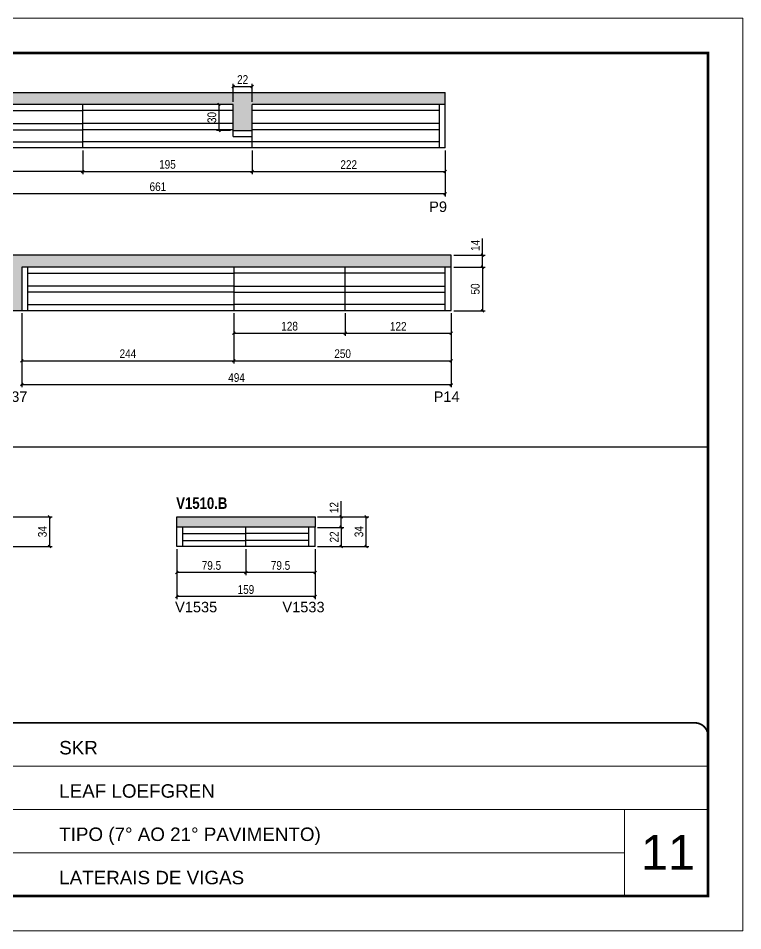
# Model space of a CAD drawing. Extents: x 3309 to 9563, y -2522 to 14608.
# Drawn here: x 7144 to 7978, y 11261 to 12311 of the extents above; entities that cross this region are included whole.
import ezdxf

# ---------------------------------------------------------------- set-up
doc = ezdxf.new("R2010")
doc.units = 0
doc.linetypes.add('CONTINUO', pattern=[0])
doc.linetypes.add('DASHED', pattern=[0.75, 0.5, -0.25])
for name, color, linetype in [('5', 5, 'Continuous'), ('COTA', 241, 'Continuous'), ('NOMENCLATURA', 7, 'Continuous'), ('Painéis', 200, 'Continuous'), ('SARR_2.2x7', 40, 'Continuous')]:
    doc.layers.add(name, color=color, linetype=linetype)
for name, color, linetype, lineweight in [('CARIMBO', 255, 'Continuous', 9), ('Folhas', 255, 'Continuous', 9), ('SARRAFO DE PRESSAO', 251, 'DASHED', 9)]:
    doc.layers.add(name, color=color, linetype=linetype, lineweight=lineweight)
doc.styles.add('ARIAL', font='arial.ttf')
doc.styles.add('COTA TECNICA', font='techl___.ttf', dxfattribs={"height": 10})
doc.styles.get("Standard").update_dxf_attribs({"font": 'arial.ttf'})
doc.styles.add('TECNICA', font='techb___.ttf', dxfattribs={"height": 10})
doc.dimstyles.new('PAINEL', dxfattribs={"dimtxt": 10, "dimasz": 3, "dimexe": 3, "dimexo": 3, "dimgap": 3, "dimtad": 1, "dimdec": 1, "dimzin": 12, "dimdsep": 46, "dimtxsty": 'COTA TECNICA', "dimblk1": 'OBLIQUE', "dimblk2": 'OBLIQUE', "dimsah": 1, "dimcen": 0.9, "dimclrd": 4, "dimclre": 4, "dimclrt": 240, "dimadec": 1, "dimazin": 3, "dimtfac": 1, "dimtdec": 1, "dimtmove": 0, "dimatfit": 3, "dimfxl": 1, "dimtolj": 1, "dimtzin": 12, "dimarcsym": 0})

# ---------------------------------------------------------------- blocks, each defined once
blk = doc.blocks.new('9999999999')
at = {"color": 30, "linetype": 'CONTINUO'}
for p, q in [((98564.6, 34379.6), (99584, 34379.6)), ((98564.6, 34329.8), (99488, 34329.8)), ((99584, 34329.8), (99488, 34329.8)), ((99488, 34329.8), (99488, 34230.2)), ((98564.6, 34280), (99488, 34280))]:
    blk.add_line(p, q, dxfattribs=at)
at = {"color": 30, "linetype": 'CONTINUO', "const_width": 2}
blk.add_lwpolyline([(99584, 34230.2), (99584, 34414.4, 0.414214), (99569, 34429.4), (98229, 34429.4, 0.414214), (98214, 34414.4), (98214, 34245.2, 0.414214), (98229, 34230.2), (99584, 34230.2)], format="xyb", dxfattribs=at)
at = {"layer": 'Folhas'}
blk.add_lwpolyline([(98139, 34190.2), (99624, 34190.2), (99624, 35240.2), (98139, 35240.2)], close=True, dxfattribs=at)
at = {"layer": 'Folhas', "color": 30, "const_width": 3}
blk.add_lwpolyline([(98214, 34230.2), (99584, 34230.2), (99584, 35200.2), (98214, 35200.2)], close=True, dxfattribs=at)
at = {"color": 7, "linetype": 'Continuous', "ltscale": 5, "style": 'ARIAL'}
for s, height, p in [('SKR', 15.48, (98837.7, 34393.1)), ('LEAF LOEFGREN', 15.483, (98837.7, 34343.3)), ('TIPO (7° AO 21° PAVIMENTO)', 15.483, (98837.7, 34293.5)), ('LATERAIS DE VIGAS', 15.483, (98837.7, 34243.7))]:
    blk.add_text(s, height=height, dxfattribs=at).set_placement(p)
blk = doc.blocks.new('_Oblique')
at = {"color": 0, "linetype": 'ByBlock', "lineweight": -2}
blk.add_line((-0.5, -0.5), (0.5, 0.5), dxfattribs=at)
blk = doc.blocks.new('*D1683')
at = {"layer": 'COTA', "color": 4, "linetype": 'ByBlock', "lineweight": -2, "transparency": 16777216}
for p, q in [((6974.6, 12158.5), (6974.6, 12131.3)), ((7218.6, 12158.5), (7218.6, 12131.3)), ((7218.6, 12134.3), (6974.6, 12134.3))]:
    blk.add_line(p, q, dxfattribs=at)
at = {"layer": 'Defpoints', "color": 0, "linetype": 'ByBlock', "transparency": 16777216}
for p in [(6974.6, 12161.5), (7218.6, 12161.5), (6974.6, 12134.3)]:
    blk.add_point(p, dxfattribs=at)
at = {"layer": 'COTA', "color": 4, "linetype": 'ByBlock', "lineweight": -2, "transparency": 16777216, "xscale": 3, "yscale": 3, "zscale": 3, "rotation": 180}
blk.add_blockref('_Oblique', (6974.6, 12134.3), dxfattribs=at)
at = {"layer": 'COTA', "color": 4, "linetype": 'ByBlock', "lineweight": -2, "transparency": 16777216, "xscale": 3, "yscale": 3, "zscale": 3}
blk.add_blockref('_Oblique', (7218.6, 12134.3), dxfattribs=at)
at = {"layer": 'COTA', "color": 240, "linetype": 'ByBlock', "transparency": 16777216, "insert": (7096.6, 12142.4), "char_height": 10, "attachment_point": 5, "style": 'COTA TECNICA'}
blk.add_mtext('\\A1;244', dxfattribs=at)
blk = doc.blocks.new('*D1684')
at = {"layer": 'COTA', "color": 4, "lineweight": -2, "transparency": 16777216}
for p, q in [((7218.6, 12158.5), (7218.6, 12131.3)), ((7413.6, 12158.5), (7413.6, 12131.3)), ((7218.6, 12134.3), (7413.6, 12134.3))]:
    blk.add_line(p, q, dxfattribs=at)
at = {"layer": 'Defpoints', "color": 0, "transparency": 16777216}
for p in [(7218.6, 12161.5, 0), (7413.6, 12161.5, 0), (7413.6, 12134.3)]:
    blk.add_point(p, dxfattribs=at)
at = {"layer": 'COTA', "color": 4, "lineweight": -2, "transparency": 16777216, "xscale": 3, "yscale": 3, "zscale": 3, "rotation": 180}
blk.add_blockref('_Oblique', (7218.6, 12134.3), dxfattribs=at)
at = {"layer": 'COTA', "color": 4, "lineweight": -2, "transparency": 16777216, "xscale": 3, "yscale": 3, "zscale": 3}
blk.add_blockref('_Oblique', (7413.6, 12134.3), dxfattribs=at)
at = {"layer": 'COTA', "color": 240, "transparency": 16777216, "insert": (7316.1, 12142.5), "char_height": 10, "attachment_point": 5, "style": 'COTA TECNICA'}
blk.add_mtext('\\A1;195', dxfattribs=at)
blk = doc.blocks.new('*D1685')
at = {"layer": 'COTA', "color": 4, "lineweight": -2, "transparency": 16777216}
for p, q in [((7413.6, 12158.5), (7413.6, 12131.3)), ((7635.6, 12158.5), (7635.6, 12131.3)), ((7413.6, 12134.3), (7635.6, 12134.3))]:
    blk.add_line(p, q, dxfattribs=at)
at = {"layer": 'Defpoints', "color": 0, "transparency": 16777216}
for p in [(7413.6, 12161.5, 0), (7635.6, 12161.5, 0), (7635.6, 12134.3)]:
    blk.add_point(p, dxfattribs=at)
at = {"layer": 'COTA', "color": 4, "lineweight": -2, "transparency": 16777216, "xscale": 3, "yscale": 3, "zscale": 3, "rotation": 180}
blk.add_blockref('_Oblique', (7413.6, 12134.3), dxfattribs=at)
at = {"layer": 'COTA', "color": 4, "lineweight": -2, "transparency": 16777216, "xscale": 3, "yscale": 3, "zscale": 3}
blk.add_blockref('_Oblique', (7635.6, 12134.3), dxfattribs=at)
at = {"layer": 'COTA', "color": 240, "transparency": 16777216, "insert": (7524.6, 12142.3), "char_height": 10, "attachment_point": 5, "style": 'COTA TECNICA'}
blk.add_mtext('\\A1;222', dxfattribs=at)
blk = doc.blocks.new('*D1686')
at = {"layer": 'COTA', "color": 4, "lineweight": -2, "transparency": 16777216}
for p, q in [((6974.6, 12158.5), (6974.6, 12105.7)), ((7635.6, 12158.5), (7635.6, 12105.7)), ((7635.6, 12108.7), (6974.6, 12108.7))]:
    blk.add_line(p, q, dxfattribs=at)
at = {"layer": 'Defpoints', "color": 0, "transparency": 16777216}
for p in [(6974.6, 12161.5, 0), (7635.6, 12161.5, 0), (6974.6, 12108.7)]:
    blk.add_point(p, dxfattribs=at)
at = {"layer": 'COTA', "color": 4, "lineweight": -2, "transparency": 16777216, "xscale": 3, "yscale": 3, "zscale": 3, "rotation": 180}
blk.add_blockref('_Oblique', (6974.6, 12108.7), dxfattribs=at)
at = {"layer": 'COTA', "color": 4, "lineweight": -2, "transparency": 16777216, "xscale": 3, "yscale": 3, "zscale": 3}
blk.add_blockref('_Oblique', (7635.6, 12108.7), dxfattribs=at)
at = {"layer": 'COTA', "color": 240, "transparency": 16777216, "insert": (7305.1, 12116.8), "char_height": 10, "attachment_point": 5, "style": 'COTA TECNICA'}
blk.add_mtext('\\A1;661', dxfattribs=at)
blk = doc.blocks.new('*D1696')
at = {"layer": 'COTA', "color": 4, "lineweight": -2, "transparency": 16777216}
for p, q in [((7148.6, 11971.2), (7148.6, 11886.1)), ((7642.6, 11971.2), (7642.6, 11886.1)), ((7148.6, 11889.1), (7642.6, 11889.1))]:
    blk.add_line(p, q, dxfattribs=at)
at = {"layer": 'Defpoints', "color": 0, "transparency": 16777216}
for p in [(7148.6, 11974.2), (7642.6, 11974.2), (7642.6, 11889.1)]:
    blk.add_point(p, dxfattribs=at)
at = {"layer": 'COTA', "color": 4, "lineweight": -2, "transparency": 16777216, "xscale": 3, "yscale": 3, "zscale": 3, "rotation": 180}
blk.add_blockref('_Oblique', (7148.6, 11889.1), dxfattribs=at)
at = {"layer": 'COTA', "color": 4, "lineweight": -2, "transparency": 16777216, "xscale": 3, "yscale": 3, "zscale": 3}
blk.add_blockref('_Oblique', (7642.6, 11889.1), dxfattribs=at)
at = {"layer": 'COTA', "color": 240, "transparency": 16777216, "insert": (7395.6, 11897.2), "char_height": 10, "attachment_point": 5, "style": 'COTA TECNICA'}
blk.add_mtext('\\A1;494', dxfattribs=at)
blk = doc.blocks.new('*D1697')
at = {"layer": 'COTA', "color": 4, "lineweight": -2, "transparency": 16777216}
for p, q in [((7148.6, 11971.2), (7148.6, 11913.6)), ((7392.6, 11971.2), (7392.6, 11913.6)), ((7148.6, 11916.6), (7392.6, 11916.6))]:
    blk.add_line(p, q, dxfattribs=at)
at = {"layer": 'Defpoints', "color": 0, "transparency": 16777216}
for p in [(7148.6, 11974.2), (7392.6, 11974.2), (7392.6, 11916.6)]:
    blk.add_point(p, dxfattribs=at)
at = {"layer": 'COTA', "color": 4, "lineweight": -2, "transparency": 16777216, "xscale": 3, "yscale": 3, "zscale": 3, "rotation": 180}
blk.add_blockref('_Oblique', (7148.6, 11916.6), dxfattribs=at)
at = {"layer": 'COTA', "color": 4, "lineweight": -2, "transparency": 16777216, "xscale": 3, "yscale": 3, "zscale": 3}
blk.add_blockref('_Oblique', (7392.6, 11916.6), dxfattribs=at)
at = {"layer": 'COTA', "color": 240, "transparency": 16777216, "insert": (7270.6, 11924.7), "char_height": 10, "attachment_point": 5, "style": 'COTA TECNICA'}
blk.add_mtext('\\A1;244', dxfattribs=at)
blk = doc.blocks.new('*D1698')
at = {"layer": 'COTA', "color": 4, "lineweight": -2, "transparency": 16777216}
for p, q in [((7392.6, 11971.2), (7392.6, 11913.6)), ((7642.6, 11971.2), (7642.6, 11913.6)), ((7392.6, 11916.6), (7642.6, 11916.6))]:
    blk.add_line(p, q, dxfattribs=at)
at = {"layer": 'Defpoints', "color": 0, "transparency": 16777216}
for p in [(7392.6, 11974.2), (7642.6, 11974.2), (7642.6, 11916.6)]:
    blk.add_point(p, dxfattribs=at)
at = {"layer": 'COTA', "color": 4, "lineweight": -2, "transparency": 16777216, "xscale": 3, "yscale": 3, "zscale": 3, "rotation": 180}
blk.add_blockref('_Oblique', (7392.6, 11916.6), dxfattribs=at)
at = {"layer": 'COTA', "color": 4, "lineweight": -2, "transparency": 16777216, "xscale": 3, "yscale": 3, "zscale": 3}
blk.add_blockref('_Oblique', (7642.6, 11916.6), dxfattribs=at)
at = {"layer": 'COTA', "color": 240, "transparency": 16777216, "insert": (7517.6, 11924.7), "char_height": 10, "attachment_point": 5, "style": 'COTA TECNICA'}
blk.add_mtext('\\A1;250', dxfattribs=at)
blk = doc.blocks.new('*D1699')
at = {"layer": 'COTA', "color": 4, "lineweight": -2, "transparency": 16777216}
for p, q in [((7392.6, 11971.2), (7392.6, 11945.2)), ((7520.6, 11971.2), (7520.6, 11945.2)), ((7392.6, 11948.2), (7520.6, 11948.2))]:
    blk.add_line(p, q, dxfattribs=at)
at = {"layer": 'Defpoints', "color": 0, "transparency": 16777216}
for p in [(7392.6, 11974.2, 0), (7520.6, 11974.2, 0), (7520.6, 11948.2)]:
    blk.add_point(p, dxfattribs=at)
at = {"layer": 'COTA', "color": 4, "lineweight": -2, "transparency": 16777216, "xscale": 3, "yscale": 3, "zscale": 3, "rotation": 180}
blk.add_blockref('_Oblique', (7392.6, 11948.2), dxfattribs=at)
at = {"layer": 'COTA', "color": 4, "lineweight": -2, "transparency": 16777216, "xscale": 3, "yscale": 3, "zscale": 3}
blk.add_blockref('_Oblique', (7520.6, 11948.2), dxfattribs=at)
at = {"layer": 'COTA', "color": 240, "transparency": 16777216, "insert": (7456.6, 11956.3), "char_height": 10, "attachment_point": 5, "style": 'COTA TECNICA'}
blk.add_mtext('\\A1;128', dxfattribs=at)
blk = doc.blocks.new('*D1700')
at = {"layer": 'COTA', "color": 4, "lineweight": -2, "transparency": 16777216}
for p, q in [((7520.6, 11971.2), (7520.6, 11945.2)), ((7642.6, 11971.2), (7642.6, 11945.2)), ((7520.6, 11948.2), (7642.6, 11948.2))]:
    blk.add_line(p, q, dxfattribs=at)
at = {"layer": 'Defpoints', "color": 0, "transparency": 16777216}
for p in [(7520.6, 11974.2, 0), (7642.6, 11974.2, 0), (7642.6, 11948.2)]:
    blk.add_point(p, dxfattribs=at)
at = {"layer": 'COTA', "color": 4, "lineweight": -2, "transparency": 16777216, "xscale": 3, "yscale": 3, "zscale": 3, "rotation": 180}
blk.add_blockref('_Oblique', (7520.6, 11948.2), dxfattribs=at)
at = {"layer": 'COTA', "color": 4, "lineweight": -2, "transparency": 16777216, "xscale": 3, "yscale": 3, "zscale": 3}
blk.add_blockref('_Oblique', (7642.6, 11948.2), dxfattribs=at)
at = {"layer": 'COTA', "color": 240, "transparency": 16777216, "insert": (7581.6, 11956.2), "char_height": 10, "attachment_point": 5, "style": 'COTA TECNICA'}
blk.add_mtext('\\A1;122', dxfattribs=at)
blk = doc.blocks.new('*D1701')
at = {"layer": 'COTA', "color": 4, "lineweight": -2, "transparency": 16777216}
for p, q in [((7645.6, 12024.2), (7681.4, 12024.2)), ((7678.4, 12024.2), (7678.4, 11974.2)), ((7645.6, 11974.2), (7681.4, 11974.2))]:
    blk.add_line(p, q, dxfattribs=at)
at = {"layer": 'Defpoints', "color": 0, "transparency": 16777216}
for p in [(7642.6, 12024.2, 0), (7642.6, 11974.2, 0), (7678.4, 11974.2)]:
    blk.add_point(p, dxfattribs=at)
at = {"layer": 'COTA', "color": 4, "lineweight": -2, "transparency": 16777216, "xscale": 3, "yscale": 3, "zscale": 3}
for p, rotation in [((7678.4, 12024.2), 90), ((7678.4, 11974.2), 270)]:
    blk.add_blockref('_Oblique', p, dxfattribs=dict(at, rotation=rotation))
at = {"layer": 'COTA', "color": 240, "transparency": 16777216, "insert": (7670.2, 11999.2), "char_height": 10, "attachment_point": 5, "rotation": 90, "style": 'COTA TECNICA'}
blk.add_mtext('\\A1;50', dxfattribs=at)
blk = doc.blocks.new('*D1702')
at = {"layer": 'COTA', "color": 4, "lineweight": -2, "transparency": 16777216}
for p, q in [((7678.4, 12038.2), (7678.4, 12057.4)), ((7645.6, 12038.2), (7681.4, 12038.2)), ((7678.4, 12024.2), (7678.4, 12038.2)), ((7645.6, 12024.2), (7681.4, 12024.2))]:
    blk.add_line(p, q, dxfattribs=at)
at = {"layer": 'Defpoints', "color": 0, "transparency": 16777216}
for p in [(7642.6, 12038.2, 0), (7678.4, 12038.2), (7642.6, 12024.2, 0)]:
    blk.add_point(p, dxfattribs=at)
at = {"layer": 'COTA', "color": 4, "lineweight": -2, "transparency": 16777216, "xscale": 3, "yscale": 3, "zscale": 3}
for p, rotation in [((7678.4, 12038.2), 90), ((7678.4, 12024.2), 270)]:
    blk.add_blockref('_Oblique', p, dxfattribs=dict(at, rotation=rotation))
at = {"layer": 'COTA', "color": 240, "transparency": 16777216, "insert": (7670.3, 12049.3), "char_height": 10, "attachment_point": 5, "rotation": 90, "style": 'COTA TECNICA'}
blk.add_mtext('\\A1;14', dxfattribs=at)
blk = doc.blocks.new('*D1839')
at = {"layer": 'COTA', "color": 4, "lineweight": -2, "transparency": 16777216}
for p, q in [((7136.6, 11736.9), (7183.5, 11736.9)), ((7180.5, 11736.9), (7180.5, 11702.9)), ((7136.6, 11702.9), (7183.5, 11702.9))]:
    blk.add_line(p, q, dxfattribs=at)
at = {"layer": 'Defpoints', "color": 0, "transparency": 16777216}
for p in [(7133.6, 11736.9), (7133.6, 11702.9), (7180.5, 11702.9)]:
    blk.add_point(p, dxfattribs=at)
at = {"layer": 'COTA', "color": 4, "lineweight": -2, "transparency": 16777216, "xscale": 3, "yscale": 3, "zscale": 3}
for p, rotation in [((7180.5, 11736.9), 90), ((7180.5, 11702.9), 270)]:
    blk.add_blockref('_Oblique', p, dxfattribs=dict(at, rotation=rotation))
at = {"layer": 'COTA', "color": 240, "transparency": 16777216, "insert": (7172.3, 11719.9), "char_height": 10, "attachment_point": 5, "rotation": 90, "style": 'COTA TECNICA'}
blk.add_mtext('\\A1;34', dxfattribs=at)
blk = doc.blocks.new('*D1826')
at = {"layer": 'COTA', "color": 4, "linetype": 'ByBlock', "lineweight": -2, "transparency": 16777216}
for p, q in [((7406.4, 11699.9), (7406.4, 11669.9)), ((7485.9, 11699.9), (7485.9, 11669.9)), ((7485.9, 11672.9), (7406.4, 11672.9))]:
    blk.add_line(p, q, dxfattribs=at)
at = {"layer": 'Defpoints', "color": 0, "linetype": 'ByBlock', "transparency": 16777216}
for p in [(7406.4, 11702.9), (7485.9, 11702.9), (7406.4, 11672.9)]:
    blk.add_point(p, dxfattribs=at)
at = {"layer": 'COTA', "color": 4, "linetype": 'ByBlock', "lineweight": -2, "transparency": 16777216, "xscale": 3, "yscale": 3, "zscale": 3, "rotation": 180}
blk.add_blockref('_Oblique', (7406.4, 11672.9), dxfattribs=at)
at = {"layer": 'COTA', "color": 4, "linetype": 'ByBlock', "lineweight": -2, "transparency": 16777216, "xscale": 3, "yscale": 3, "zscale": 3}
blk.add_blockref('_Oblique', (7485.9, 11672.9), dxfattribs=at)
at = {"layer": 'COTA', "color": 240, "linetype": 'ByBlock', "transparency": 16777216, "insert": (7446.2, 11681), "char_height": 10, "attachment_point": 5, "style": 'COTA TECNICA'}
blk.add_mtext('\\A1;79.5', dxfattribs=at)
blk = doc.blocks.new('*D1827')
at = {"layer": 'COTA', "color": 4, "linetype": 'ByBlock', "lineweight": -2, "transparency": 16777216}
for p, q in [((7326.9, 11699.9), (7326.9, 11669.9)), ((7406.4, 11699.9), (7406.4, 11669.9)), ((7406.4, 11672.9), (7326.9, 11672.9))]:
    blk.add_line(p, q, dxfattribs=at)
at = {"layer": 'Defpoints', "color": 0, "linetype": 'ByBlock', "transparency": 16777216}
for p in [(7326.9, 11702.9), (7406.4, 11702.9), (7326.9, 11672.9)]:
    blk.add_point(p, dxfattribs=at)
at = {"layer": 'COTA', "color": 4, "linetype": 'ByBlock', "lineweight": -2, "transparency": 16777216, "xscale": 3, "yscale": 3, "zscale": 3, "rotation": 180}
blk.add_blockref('_Oblique', (7326.9, 11672.9), dxfattribs=at)
at = {"layer": 'COTA', "color": 4, "linetype": 'ByBlock', "lineweight": -2, "transparency": 16777216, "xscale": 3, "yscale": 3, "zscale": 3}
blk.add_blockref('_Oblique', (7406.4, 11672.9), dxfattribs=at)
at = {"layer": 'COTA', "color": 240, "linetype": 'ByBlock', "transparency": 16777216, "insert": (7366.7, 11681), "char_height": 10, "attachment_point": 5, "style": 'COTA TECNICA'}
blk.add_mtext('\\A1;79.5', dxfattribs=at)
blk = doc.blocks.new('*D1840')
at = {"layer": 'COTA', "color": 4, "linetype": 'ByBlock', "lineweight": -2, "transparency": 16777216}
for p, q in [((7326.9, 11699.9), (7326.9, 11642.2)), ((7485.9, 11699.9), (7485.9, 11642.2)), ((7485.9, 11645.2), (7326.9, 11645.2))]:
    blk.add_line(p, q, dxfattribs=at)
at = {"layer": 'Defpoints', "color": 0, "linetype": 'ByBlock', "transparency": 16777216}
for p in [(7326.9, 11702.9), (7485.9, 11702.9), (7326.9, 11645.2)]:
    blk.add_point(p, dxfattribs=at)
at = {"layer": 'COTA', "color": 4, "linetype": 'ByBlock', "lineweight": -2, "transparency": 16777216, "xscale": 3, "yscale": 3, "zscale": 3, "rotation": 180}
blk.add_blockref('_Oblique', (7326.9, 11645.2), dxfattribs=at)
at = {"layer": 'COTA', "color": 4, "linetype": 'ByBlock', "lineweight": -2, "transparency": 16777216, "xscale": 3, "yscale": 3, "zscale": 3}
blk.add_blockref('_Oblique', (7485.9, 11645.2), dxfattribs=at)
at = {"layer": 'COTA', "color": 240, "linetype": 'ByBlock', "transparency": 16777216, "insert": (7406.4, 11653.3), "char_height": 10, "attachment_point": 5, "style": 'COTA TECNICA'}
blk.add_mtext('\\A1;159', dxfattribs=at)
blk = doc.blocks.new('*D1841')
at = {"layer": 'COTA', "color": 4, "lineweight": -2, "transparency": 16777216}
for p, q in [((7488.9, 11724.9), (7518.9, 11724.9)), ((7515.9, 11724.9), (7515.9, 11702.9)), ((7488.9, 11702.9), (7518.9, 11702.9))]:
    blk.add_line(p, q, dxfattribs=at)
at = {"layer": 'Defpoints', "color": 0, "transparency": 16777216}
for p in [(7485.9, 11724.9), (7485.9, 11702.9), (7515.9, 11702.9)]:
    blk.add_point(p, dxfattribs=at)
at = {"layer": 'COTA', "color": 4, "lineweight": -2, "transparency": 16777216, "xscale": 3, "yscale": 3, "zscale": 3}
for p, rotation in [((7515.9, 11724.9), 90), ((7515.9, 11702.9), 270)]:
    blk.add_blockref('_Oblique', p, dxfattribs=dict(at, rotation=rotation))
at = {"layer": 'COTA', "color": 240, "transparency": 16777216, "insert": (7507.9, 11713.9), "char_height": 10, "attachment_point": 5, "rotation": 90, "style": 'COTA TECNICA'}
blk.add_mtext('\\A1;22', dxfattribs=at)
blk = doc.blocks.new('*D1842')
at = {"layer": 'COTA', "color": 4, "lineweight": -2, "transparency": 16777216}
for p, q in [((7515.9, 11736.9), (7515.9, 11755.2)), ((7488.9, 11736.9), (7518.9, 11736.9)), ((7515.9, 11724.9), (7515.9, 11736.9)), ((7488.9, 11724.9), (7518.9, 11724.9))]:
    blk.add_line(p, q, dxfattribs=at)
at = {"layer": 'Defpoints', "color": 0, "transparency": 16777216}
for p in [(7485.9, 11736.9), (7515.9, 11736.9), (7485.9, 11724.9)]:
    blk.add_point(p, dxfattribs=at)
at = {"layer": 'COTA', "color": 4, "lineweight": -2, "transparency": 16777216, "xscale": 3, "yscale": 3, "zscale": 3}
for p, rotation in [((7515.9, 11736.9), 90), ((7515.9, 11724.9), 270)]:
    blk.add_blockref('_Oblique', p, dxfattribs=dict(at, rotation=rotation))
at = {"layer": 'COTA', "color": 240, "transparency": 16777216, "insert": (7507.8, 11747.6), "char_height": 10, "attachment_point": 5, "rotation": 90, "style": 'COTA TECNICA'}
blk.add_mtext('\\A1;12', dxfattribs=at)
blk = doc.blocks.new('*D1843')
at = {"layer": 'COTA', "color": 4, "lineweight": -2, "transparency": 16777216}
for p, q in [((7488.9, 11736.9), (7547.6, 11736.9)), ((7544.6, 11702.9), (7544.6, 11736.9)), ((7488.9, 11702.9), (7547.6, 11702.9))]:
    blk.add_line(p, q, dxfattribs=at)
at = {"layer": 'Defpoints', "color": 0, "transparency": 16777216}
for p in [(7485.9, 11736.9), (7544.6, 11736.9), (7485.9, 11702.9)]:
    blk.add_point(p, dxfattribs=at)
at = {"layer": 'COTA', "color": 4, "lineweight": -2, "transparency": 16777216, "xscale": 3, "yscale": 3, "zscale": 3}
for p, rotation in [((7544.6, 11736.9), 90), ((7544.6, 11702.9), 270)]:
    blk.add_blockref('_Oblique', p, dxfattribs=dict(at, rotation=rotation))
at = {"layer": 'COTA', "color": 240, "transparency": 16777216, "insert": (7536.4, 11719.9), "char_height": 10, "attachment_point": 5, "rotation": 90, "style": 'COTA TECNICA'}
blk.add_mtext('\\A1;34', dxfattribs=at)
blk = doc.blocks.new('*D2620')
at = {"layer": 'COTA', "color": 4, "lineweight": -2, "transparency": 16777216}
for p, q in [((7388.6, 12211.5), (7372.4, 12211.5)), ((7375.4, 12211.5), (7375.4, 12181.5)), ((7388.6, 12181.5), (7372.4, 12181.5))]:
    blk.add_line(p, q, dxfattribs=at)
at = {"layer": 'Defpoints', "color": 0, "transparency": 16777216}
for p in [(7391.6, 12211.5), (7375.4, 12181.5), (7391.6, 12181.5)]:
    blk.add_point(p, dxfattribs=at)
at = {"layer": 'COTA', "color": 4, "lineweight": -2, "transparency": 16777216, "xscale": 3, "yscale": 3, "zscale": 3}
for p, rotation in [((7375.4, 12211.5), 90), ((7375.4, 12181.5), 270)]:
    blk.add_blockref('_Oblique', p, dxfattribs=dict(at, rotation=rotation))
at = {"layer": 'COTA', "color": 240, "transparency": 16777216, "insert": (7367.2, 12196.5), "char_height": 10, "attachment_point": 5, "rotation": 90, "style": 'COTA TECNICA'}
blk.add_mtext('\\A1;30', dxfattribs=at)
blk = doc.blocks.new('*D2621')
at = {"layer": 'COTA', "color": 4, "lineweight": -2, "transparency": 16777216}
for p, q in [((7391.6, 12214.5), (7391.6, 12235.2)), ((7413.6, 12214.5), (7413.6, 12235.2)), ((7391.6, 12232.2), (7413.6, 12232.2))]:
    blk.add_line(p, q, dxfattribs=at)
at = {"layer": 'Defpoints', "color": 0, "transparency": 16777216}
for p in [(7413.6, 12232.2), (7391.6, 12211.5), (7413.6, 12211.5)]:
    blk.add_point(p, dxfattribs=at)
at = {"layer": 'COTA', "color": 4, "lineweight": -2, "transparency": 16777216, "xscale": 3, "yscale": 3, "zscale": 3, "rotation": 180}
blk.add_blockref('_Oblique', (7391.6, 12232.2), dxfattribs=at)
at = {"layer": 'COTA', "color": 4, "lineweight": -2, "transparency": 16777216, "xscale": 3, "yscale": 3, "zscale": 3}
blk.add_blockref('_Oblique', (7413.6, 12232.2), dxfattribs=at)
at = {"layer": 'COTA', "color": 240, "transparency": 16777216, "insert": (7402.6, 12240.2), "char_height": 10, "attachment_point": 5, "style": 'COTA TECNICA'}
blk.add_mtext('\\A1;22', dxfattribs=at)

msp = doc.modelspace()

# ---------------------------------------------------------------- hatches: boundary and pattern name
at = {"layer": 'COTA'}
h = msp.add_hatch(dxfattribs=at)
h.set_pattern_fill('AR-CONC', color=256, scale=0.03)
h.paths.add_polyline_path([(7413.6, 12211.46), (7635.6, 12211.46), (7635.6, 12225.46), (6974.6, 12225.46), (6974.6, 12211.46), (7391.6, 12211.46), (7391.6, 12181.46), (7413.6, 12181.46)])
h = msp.add_hatch(dxfattribs=at)
h.set_pattern_fill('AR-CONC', color=256, scale=0.03)
h.set_pattern_definition([(50, (0, 18.0347), (5.46554, -0.4781726), [0.5715, -6.2865]), (355, (0, 18.0347), (-1.0573026, 5.7317054), [0.4572, -5.0292175]), (100.451445, (0.4555, 17.995), (4.4082374, 5.2535326), [0.4857003, -5.3427073]), (46.1842, (0, 19.559), (8.1323712, -1.2612698), [0.85725, -9.42975]), (96.63556, (0.678, 19.454), (7.122124, 7.4227837), [0.7285507, -8.0140682]), (351.18415, (0, 19.559), (7.122124, 7.4227837), [0.685799, -7.543792]), (21, (0.762, 19.1777), (4.5484317, -3.067956), [0.5715, -6.2865]), (326, (0.762, 19.1777), (1.8540609, 5.525639), [0.4572, -5.0292]), (71.451445, (1.141, 18.922), (6.4024926, 2.457683), [0.4857003, -5.3426981]), (37.5, (0, 18.0347), (0.0926581, 2.53665117), [0, -4.96824, 0, -5.1054, 0, -5.04825]), (7.5, (0, 18.0347), (2.0045899, 3.00541724), [0, -2.91084, 0, -4.85394, 0, -1.92405]), (327.5, (-1.6993, 18.0347), (4.06771786, -0.17186232), [0, -1.905, 0, -5.9436, 0, -7.8867]), (317.5, (-2.4613, 18.0347), (4.4438754, 0.7627947), [0, -2.4765, 0, -3.94716, 0, -5.6007])])
h.paths.add_polyline_path([(7118.6, 11974.24), (7148.6, 11974.24), (7148.6, 12024.24), (7642.6, 12024.24), (7642.6, 12038.24), (6974.6, 12038.24), (6974.6, 12022.24), (7118.6, 12022.24)])
h = msp.add_hatch(dxfattribs=at)
h.set_pattern_fill('AR-CONC', color=256, scale=0.03)
h.set_pattern_definition([(50, (3885.253, 1129.3135), (5.46554, -0.4781726), [0.5715, -6.2865]), (355, (3885.253, 1129.3135), (-1.0573026, 5.7317054), [0.4572, -5.0292175]), (100.451445, (3885.7086, 1129.2737), (4.4082374, 5.2535326), [0.4857003, -5.3427073]), (46.1842, (3885.253, 1130.8375), (8.1323712, -1.26127), [0.85725, -9.42975]), (96.63556, (3885.931, 1130.7324), (7.122124, 7.422784), [0.728551, -8.014068]), (351.18415, (3885.253, 1130.8375), (7.122124, 7.422784), [0.685799, -7.543792]), (21, (3886.015, 1130.4565), (4.5484317, -3.067956), [0.5715, -6.2865]), (326, (3886.015, 1130.4565), (1.8540609, 5.525639), [0.4572, -5.0292]), (71.451445, (3886.394, 1130.201), (6.4024926, 2.457683), [0.4857003, -5.342698]), (37.5, (3885.2532, 1129.3135), (0.0926581, 2.53665117), [0, -4.96824, 0, -5.1054, 0, -5.04825]), (7.5, (3885.2532, 1129.3135), (2.0045899, 3.00541724), [0, -2.91084, 0, -4.85394, 0, -1.92405]), (327.5, (3883.554, 1129.3135), (4.06771786, -0.17186232), [0, -1.905, 0, -5.9436, 0, -7.8867]), (317.5, (3882.792, 1129.3135), (4.4438754, 0.7627947), [0, -2.4765, 0, -3.94716, 0, -5.6007])])
h.paths.add_polyline_path([(7326.9, 11736.92), (7326.9, 11724.92), (7485.9, 11724.92), (7485.9, 11736.92)])

# ---------------------------------------------------------------- linework, layer by layer
for p, q in [((6974.6, 12225.46), (7635.6, 12225.46)), ((7635.6, 12211.46), (7635.6, 12225.46)), ((7642.6, 12038.24, 0), (6974.6, 12038.24, 0)), ((7642.6, 12024.24, 0), (7642.6, 12038.24, 0)), ((7118.6, 11974.24, 0), (7148.6, 11974.24, 0)), ((6567.87, 11817.46), (7937.87, 11817.46)), ((7326.9, 11724.92, 0), (7326.9, 11736.92, 0)), ((7326.9, 11736.92, 0), (7485.9, 11736.92, 0)), ((7485.9, 11736.92, 0), (7485.9, 11724.92, 0))]:
    msp.add_line(p, q, dxfattribs=at)
at = {"layer": 'Painéis', "linetype": 'ByBlock'}
for p, q in [((7391.6, 12211.46), (6974.6, 12211.46)), ((7218.6, 12161.46), (7218.6, 12211.46)), ((7391.6, 12181.46), (7391.6, 12211.46)), ((7635.6, 12211.46), (7413.6, 12211.46)), ((7413.6, 12161.46), (7413.6, 12211.46)), ((7635.6, 12161.46), (7635.6, 12211.46)), ((7391.6, 12181.46), (7413.6, 12181.46)), ((7635.6, 12161.46), (6974.6, 12161.46)), ((7642.6, 12024.24, 0), (7148.6, 12024.24, 0)), ((7148.6, 12024.24, 0), (7148.6, 11974.24, 0)), ((7392.6, 12024.24, 0), (7392.6, 11974.24, 0)), ((7520.6, 11974.24, 0), (7520.6, 12024.24, 0)), ((7642.6, 11974.24, 0), (7642.6, 12024.24, 0)), ((7148.6, 11974.24, 0), (7642.6, 11974.24, 0)), ((7485.9, 11724.92, 0), (7326.9, 11724.92, 0)), ((7326.9, 11702.92, 0), (7326.9, 11724.92, 0)), ((7406.4, 11702.92, 0), (7406.4, 11724.92, 0)), ((7485.9, 11702.92, 0), (7485.9, 11724.92, 0)), ((7485.9, 11702.92, 0), (7326.9, 11702.92, 0))]:
    msp.add_line(p, q, dxfattribs=at)
at = {"layer": 'SARR_2.2x7', "linetype": 'Continuous'}
for p, q in [((6981.6, 12204.46), (7218.6, 12204.46)), ((7391.6, 12204.46), (7218.6, 12204.46)), ((7628.6, 12204.46), (7413.6, 12204.46)), ((7628.6, 12211.46), (7628.6, 12161.46)), ((6981.6, 12189.48), (7218.6, 12189.48)), ((6981.6, 12182.48), (7218.6, 12182.48)), ((7391.6, 12189.48), (7218.6, 12189.48)), ((7391.6, 12182.48), (7218.6, 12182.48)), ((7391.6, 12174.46), (7391.6, 12181.46)), ((7628.6, 12189.48), (7413.6, 12189.48)), ((7628.6, 12182.48), (7413.6, 12182.48)), ((7391.6, 12174.46), (7413.6, 12174.46)), ((6981.6, 12168.46), (7218.6, 12168.46)), ((7413.6, 12168.46), (7218.6, 12168.46)), ((7628.6, 12168.46), (7413.6, 12168.46)), ((7155.6, 11974.24, 0), (7155.6, 12024.24, 0)), ((7635.6, 11974.24, 0), (7635.6, 12024.24, 0)), ((7155.6, 12017.24, 0), (7392.6, 12017.24, 0)), ((7635.6, 12017.24, 0), (7392.6, 12017.24, 0)), ((7392.6, 12002.59, 0), (7155.6, 12002.59, 0)), ((7392.6, 12002.59, 0), (7635.6, 12002.59, 0)), ((7392.6, 11995.59, 0), (7155.6, 11995.59, 0)), ((7392.6, 11995.59, 0), (7635.6, 11995.59, 0)), ((7155.6, 11981.24, 0), (7392.6, 11981.24, 0)), ((7635.6, 11981.24, 0), (7392.6, 11981.24, 0)), ((7333.9, 11702.92, 0), (7333.9, 11724.92, 0)), ((7478.9, 11702.92, 0), (7478.9, 11724.92, 0)), ((7333.9, 11717.92, 0), (7406.4, 11717.92, 0)), ((7333.9, 11709.92, 0), (7406.4, 11709.92, 0)), ((7478.9, 11717.92, 0), (7406.4, 11717.92, 0)), ((7478.9, 11709.92, 0), (7406.4, 11709.92, 0))]:
    msp.add_line(p, q, dxfattribs=at)

# ---------------------------------------------------------------- block references
at = {"layer": 'SARRAFO DE PRESSAO', "color": 6, "linetype": 'ByBlock'}
msp.add_blockref('9999999999', (-91646.11, -22929.5), dxfattribs=at)

# ---------------------------------------------------------------- texts
at = {"layer": '5', "linetype": 'Continuous'}
for s, rotation, p in [('P9', 0.00004, (7617.18, 12087.84)), ('V1537', 359.99996, (7106.59, 11869.3, 0)), ('P14', 359.99996, (7622.34, 11869.3, 0)), ('V1535', 359.99996, (7324.89, 11627.19, 0)), ('V1533', 359.99996, (7448.37, 11627.19, 0))]:
    msp.add_text(s, height=12, rotation=rotation, dxfattribs=at).set_placement(p)
at = {"layer": 'CARIMBO', "style": 'ARIAL'}
msp.add_text('11', height=40, dxfattribs=at).set_placement((7860.73, 11330.85))
at = {"layer": 'NOMENCLATURA', "style": 'TECNICA'}
msp.add_text('V1510.B', height=13.2, dxfattribs=at).set_placement((7326.18, 11746.11, 0))

# ---------------------------------------------------------------- dimensions: what is measured, and where the dimension line sits
at = {"layer": 'COTA'}
for base, p1, p2, picture, middle in [((7413.6, 12232.21), (7391.6, 12211.46), (7413.6, 12211.46), '*D2621', (7402.6, 12240.21)), ((6974.6, 12108.68, 0), (7635.6, 12161.46), (6974.6, 12161.46), '*D1686', (7305.1, 12116.79, 0)), ((7413.6, 12134.34, 0), (7218.6, 12161.46), (7413.6, 12161.46), '*D1684', (7316.1, 12142.48, 0)), ((7635.6, 12134.34, 0), (7413.6, 12161.46), (7635.6, 12161.46), '*D1685', (7524.6, 12142.34, 0)), ((7392.6, 11916.59, 0), (7148.6, 11974.24, 0), (7392.6, 11974.24, 0), '*D1697', (7270.6, 11924.66, 0)), ((7520.6, 11948.19), (7392.6, 11974.24, 0), (7520.6, 11974.24, 0), '*D1699', (7456.6, 11956.29))]:
    dim = msp.add_linear_dim(base=base, p1=p1, p2=p2, dimstyle='PAINEL', dxfattribs=at)
    dim.commit()
    dim.dimension.update_dxf_attribs({"geometry": picture, "text_midpoint": middle})
for base, p1, p2, angle, picture, middle in [((7375.39, 12181.46), (7391.6, 12211.46), (7391.6, 12181.46), 90, '*D2620', (7367.17, 12196.46)), ((7678.35, 12038.24), (7642.6, 12024.24, 0), (7642.6, 12038.24, 0), 90, '*D1702', (7670.28, 12049.29)), ((7678.35, 11974.24), (7642.6, 12024.24, 0), (7642.6, 11974.24, 0), 90, '*D1701', (7670.24, 11999.24)), ((7642.6, 11889.11, 0), (7148.6, 11974.24, 0), (7642.6, 11974.24, 0), 180, '*D1696', (7395.6, 11897.21, 0)), ((7515.9, 11736.92, 0), (7485.9, 11724.92, 0), (7485.9, 11736.92, 0), 90, '*D1842', (7507.84, 11747.58, 0)), ((7180.48, 11702.92, 0), (7133.6, 11736.92, 0), (7133.6, 11702.92, 0), 90, '*D1839', (7172.27, 11719.92, 0)), ((7544.63, 11736.92, 0), (7485.9, 11702.92, 0), (7485.9, 11736.92, 0), 90, '*D1843', (7536.41, 11719.92, 0)), ((7515.9, 11702.92, 0), (7485.9, 11724.92, 0), (7485.9, 11702.92, 0), 90, '*D1841', (7507.9, 11713.92, 0))]:
    dim = msp.add_linear_dim(base=base, p1=p1, p2=p2, angle=angle, dimstyle='PAINEL', dxfattribs=at)
    dim.commit()
    dim.dimension.update_dxf_attribs({"geometry": picture, "text_midpoint": middle})
at = {"layer": 'COTA', "linetype": 'ByBlock'}
for base, p1, p2, picture, middle in [((6974.6, 12134.34), (7218.6, 12161.46), (6974.6, 12161.46), '*D1683', (7096.6, 12142.42)), ((7326.9, 11672.91, 0), (7406.4, 11702.92, 0), (7326.9, 11702.92, 0), '*D1827', (7366.65, 11681.05, 0))]:
    dim = msp.add_linear_dim(base=base, p1=p1, p2=p2, angle=180, dimstyle='PAINEL', override={"dimtmove": 1}, dxfattribs=at)
    dim.commit()
    dim.dimension.update_dxf_attribs({"geometry": picture, "text_midpoint": middle})
at = {"layer": 'COTA'}
for base, p1, picture, middle in [((7642.6, 11916.59, 0), (7392.6, 11974.24, 0), '*D1698', (7517.6, 11924.7, 0)), ((7642.6, 11948.19), (7520.6, 11974.24, 0), '*D1700', (7581.6, 11956.25))]:
    dim = msp.add_linear_dim(base=base, p1=p1, p2=(7642.6, 11974.24, 0), dimstyle='PAINEL', override={"dimtmove": 1}, dxfattribs=at)
    dim.commit()
    dim.dimension.update_dxf_attribs({"geometry": picture, "text_midpoint": middle})
at = {"layer": 'COTA', "linetype": 'ByBlock'}
for base, p2, picture, middle in [((7326.9, 11645.2, 0), (7326.9, 11702.92, 0), '*D1840', (7406.4, 11653.34, 0)), ((7406.4, 11672.91, 0), (7406.4, 11702.92, 0), '*D1826', (7446.15, 11681.05, 0))]:
    dim = msp.add_linear_dim(base=base, p1=(7485.9, 11702.92, 0), p2=p2, angle=180, dimstyle='PAINEL', dxfattribs=at)
    dim.commit()
    dim.dimension.update_dxf_attribs({"geometry": picture, "text_midpoint": middle})

doc.saveas('drawing.dxf')
